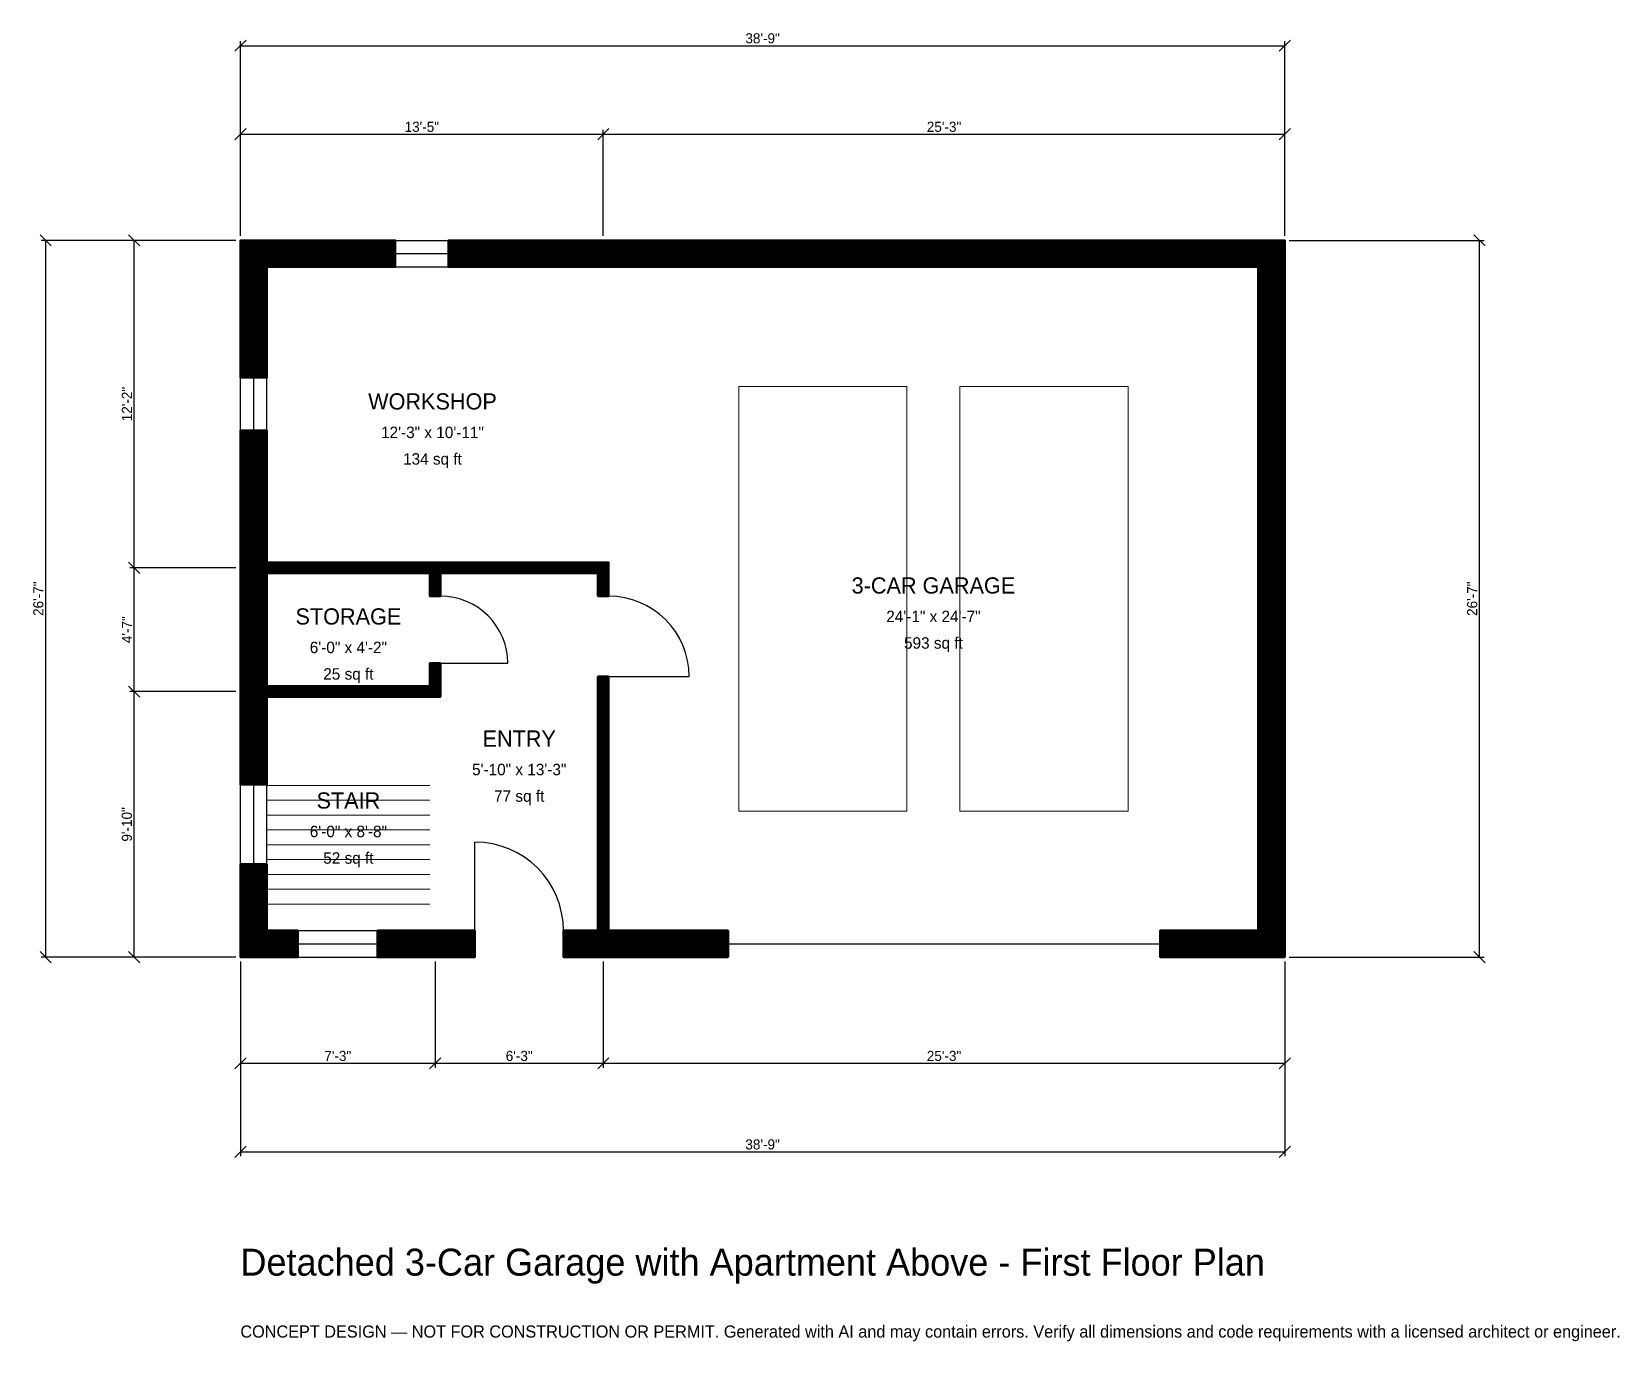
# Model space of a CAD drawing. Header units: inches. Extents: x -93 to 613, y -171 to 412.
import ezdxf
from ezdxf.enums import TextEntityAlignment as Align

# ---------------------------------------------------------------- set-up
doc = ezdxf.new("R2010")
doc.units = ezdxf.units.IN
doc.header["$MEASUREMENT"] = 0
doc.linetypes.add('DASHED', pattern=[0.6, 0.5, -0.1])
for name, color, linetype, lineweight in [('A-ANNO-DIMS', 1, 'Continuous', 13), ('A-ANNO-TEXT', 7, 'Continuous', 18), ('A-AREA-IDEN', 7, 'Continuous', 18), ('A-DOOR', 2, 'Continuous', 25), ('A-FLOR-STRS', 3, 'Continuous', 18), ('A-FURN', 9, 'Continuous', 13), ('A-GLAZ', 4, 'Continuous', 25), ('A-WALL', 7, 'Continuous', 50), ('A-WALL-PATT', 8, 'Continuous', 13)]:
    doc.layers.add(name, color=color, linetype=linetype, lineweight=lineweight)
doc.dimstyles.new('PLAN', dxfattribs={"dimtxt": 4.5, "dimasz": 3, "dimexe": 2, "dimexo": 2, "dimgap": 1, "dimtad": 1, "dimdec": 0, "dimlunit": 4, "dimtsz": 2.5, "dimcen": 2.5, "dimclrd": 1, "dimclre": 1, "dimazin": 3, "dimtfac": 1, "dimtmove": 0, "dimatfit": 3})

msp = doc.modelspace()

# ---------------------------------------------------------------- hatches: boundary and pattern name
at = {"layer": 'A-WALL-PATT'}
h = msp.add_hatch(dxfattribs=at)
h.set_pattern_fill('ANSI31', color=8, scale=0.8)
h.paths.add_polyline_path([(11.811, 0), (0, 0), (0, 0), (0, 0), (0, 11.811), (0, 11.811), (0, 41.3386), (11.811, 41.3386), (11.811, 11.811), (25.5906, 11.811), (25.5906, 0), (11.811, 0), (11.811, 0)])
h.paths.add_polyline_path([(0, 112.2047), (0, 115.748), (0, 115.748), (0, 120.4724), (0, 120.4724), (0, 124.0157), (0, 167.3228), (0, 170.8661), (0, 170.8661), (0, 175.5906), (0, 175.5906), (0, 179.1339), (0, 234.252), (11.811, 234.252), (11.811, 179.1339), (11.811, 175.5906), (84.252, 175.5906), (88.9764, 175.5906), (159.0551, 175.5906), (163.7795, 175.5906), (163.7795, 170.8661), (163.7795, 160.6299), (159.0551, 160.6299), (159.0551, 170.8661), (88.9764, 170.8661), (88.9764, 160.6299), (84.252, 160.6299), (84.252, 170.8661), (11.811, 170.8661), (11.811, 167.3228), (11.811, 124.0157), (11.811, 120.4724), (84.252, 120.4724), (84.252, 130.7087), (88.9764, 130.7087), (88.9764, 120.4724), (88.9764, 115.748), (84.252, 115.748), (11.811, 115.748), (11.811, 112.2047), (11.811, 76.7717), (0, 76.7717), (0, 112.2047)])
h.paths.add_polyline_path([(0, 307.0866), (0, 307.0866), (0, 318.8976), (0, 318.8976), (0, 318.8977), (0, 318.8977), (11.811, 318.8977), (11.811, 318.8976), (68.8976, 318.8976), (68.8976, 307.0866), (11.811, 307.0866), (11.811, 257.874), (0, 257.874), (0, 307.0866)])
h.paths.add_polyline_path([(167.3228, 318.8976), (167.3228, 318.8976), (452.7559, 318.8976), (452.7559, 318.8977), (464.5669, 318.8977), (464.5669, 318.8976), (464.567, 318.8976), (464.567, 307.0866), (464.5669, 307.0866), (464.5669, 11.811), (464.567, 11.811), (464.567, 0), (464.5669, 0), (464.5669, 0), (452.7559, 0), (452.7559, 0), (409.0551, 0), (409.0551, 11.811), (452.7559, 11.811), (452.7559, 307.0866), (155.5118, 307.0866), (155.5118, 307.0866), (92.5197, 307.0866), (92.5197, 318.8976), (167.3228, 318.8976)])
h.paths.add_polyline_path([(167.3228, 0), (163.7795, 0), (163.7795, 0), (159.0551, 0), (159.0551, 0), (155.5118, 0), (143.7008, 0), (143.7008, 11.811), (155.5118, 11.811), (159.0551, 11.811), (159.0551, 124.8031), (163.7795, 124.8031), (163.7795, 11.811), (167.3228, 11.811), (216.9291, 11.811), (216.9291, 0), (167.3228, 0)])
h.paths.add_polyline_path([(92.5197, 0), (80.7087, 0), (61.0236, 0), (61.0236, 11.811), (80.7087, 11.811), (92.5197, 11.811), (104.3307, 11.811), (104.3307, 0), (92.5197, 0)])

# ---------------------------------------------------------------- linework, layer by layer
at = {"layer": 'A-DOOR'}
for p, q in [((88.9764, 130.7087), (118.8976, 130.7087)), ((163.7795, 124.8031), (199.6063, 124.8031)), ((104.3307, 11.811), (104.3307, 51.1811))]:
    msp.add_line(p, q, dxfattribs=at)
at = {"layer": 'A-DOOR', "linetype": 'DASHED'}
msp.add_line((216.9291, 5.9055), (409.0551, 5.9055), dxfattribs=at)
at = {"layer": 'A-DOOR'}
for centre, radius in [((88.9764, 130.7087), 29.9213), ((163.7795, 124.8031), 35.8268), ((104.3307, 11.811), 39.3701)]:
    msp.add_arc(centre, radius, 0, 90, dxfattribs=at)
at = {"layer": 'A-FLOR-STRS'}
for p, q in [((11.811, 76.378), (84.252, 76.378)), ((11.811, 69.7835), (84.252, 69.7835)), ((11.811, 63.189), (84.252, 63.189)), ((11.811, 56.5945), (84.252, 56.5945)), ((11.811, 50), (84.252, 50)), ((11.811, 43.4055), (84.252, 43.4055)), ((11.811, 36.811), (84.252, 36.811)), ((11.811, 30.2165), (84.252, 30.2165)), ((11.811, 23.622), (84.252, 23.622))]:
    msp.add_line(p, q, dxfattribs=at)
at = {"layer": 'A-FURN'}
for points in [[(221.6535, 64.9606), (296.4567, 64.9606), (296.4567, 253.937), (221.6535, 253.937)], [(320.0787, 64.9606), (394.8819, 64.9606), (394.8819, 253.937), (320.0787, 253.937)]]:
    msp.add_lwpolyline(points, close=True, dxfattribs=at)
at = {"layer": 'A-GLAZ'}
for p, q in [((68.8976, 318.8976), (92.5197, 318.8976)), ((68.8976, 312.9921), (92.5197, 312.9921)), ((68.8976, 307.0866), (92.5197, 307.0866)), ((0, 234.252), (0, 257.874)), ((5.9055, 234.252), (5.9055, 257.874)), ((11.811, 234.252), (11.811, 257.874)), ((0, 41.3386), (0, 76.7717)), ((5.9055, 41.3386), (5.9055, 76.7717)), ((11.811, 41.3386), (11.811, 76.7717)), ((25.5906, 11.811), (61.0236, 11.811)), ((25.5906, 5.9055), (61.0236, 5.9055)), ((25.5906, 0), (61.0236, 0))]:
    msp.add_line(p, q, dxfattribs=at)
at = {"layer": 'A-WALL'}
for points in [[(0, 307.0866), (0, 307.0866), (0, 318.8976), (0, 318.8976), (0, 318.8977), (0, 318.8977), (11.811, 318.8977), (11.811, 318.8976), (68.8976, 318.8976), (68.8976, 307.0866), (11.811, 307.0866), (11.811, 257.874), (0, 257.874), (0, 307.0866)], [(167.3228, 318.8976), (167.3228, 318.8976), (452.7559, 318.8976), (452.7559, 318.8977), (464.5669, 318.8977), (464.5669, 318.8976), (464.567, 318.8976), (464.567, 307.0866), (464.5669, 307.0866), (464.5669, 11.811), (464.567, 11.811), (464.567, 0), (464.5669, 0), (464.5669, 0), (452.7559, 0), (452.7559, 0), (409.0551, 0), (409.0551, 11.811), (452.7559, 11.811), (452.7559, 307.0866), (155.5118, 307.0866), (155.5118, 307.0866), (92.5197, 307.0866), (92.5197, 318.8976), (167.3228, 318.8976)], [(0, 112.2047), (0, 115.748), (0, 115.748), (0, 120.4724), (0, 120.4724), (0, 124.0157), (0, 167.3228), (0, 170.8661), (0, 170.8661), (0, 175.5906), (0, 175.5906), (0, 179.1339), (0, 234.252), (11.811, 234.252), (11.811, 179.1339), (11.811, 175.5906), (84.252, 175.5906), (88.9764, 175.5906), (159.0551, 175.5906), (163.7795, 175.5906), (163.7795, 170.8661), (163.7795, 160.6299), (159.0551, 160.6299), (159.0551, 170.8661), (88.9764, 170.8661), (88.9764, 160.6299), (84.252, 160.6299), (84.252, 170.8661), (11.811, 170.8661), (11.811, 167.3228), (11.811, 124.0157), (11.811, 120.4724), (84.252, 120.4724), (84.252, 130.7087), (88.9764, 130.7087), (88.9764, 120.4724), (88.9764, 115.748), (84.252, 115.748), (11.811, 115.748), (11.811, 112.2047), (11.811, 76.7717), (0, 76.7717), (0, 112.2047)], [(167.3228, 0), (163.7795, 0), (163.7795, 0), (159.0551, 0), (159.0551, 0), (155.5118, 0), (143.7008, 0), (143.7008, 11.811), (155.5118, 11.811), (159.0551, 11.811), (159.0551, 124.8031), (163.7795, 124.8031), (163.7795, 11.811), (167.3228, 11.811), (216.9291, 11.811), (216.9291, 0), (167.3228, 0)], [(11.811, 0), (0, 0), (0, 0), (0, 0), (0, 11.811), (0, 11.811), (0, 41.3386), (11.811, 41.3386), (11.811, 11.811), (25.5906, 11.811), (25.5906, 0), (11.811, 0), (11.811, 0)], [(92.5197, 0), (80.7087, 0), (61.0236, 0), (61.0236, 11.811), (80.7087, 11.811), (92.5197, 11.811), (104.3307, 11.811), (104.3307, 0), (92.5197, 0)]]:
    msp.add_lwpolyline(points, close=True, dxfattribs=at)

# ---------------------------------------------------------------- texts
at = {"layer": 'A-ANNO-TEXT'}
for s, height, p in [('Detached 3-Car Garage with Apartment Above - First Floor Plan', 12, (0, -141.7323)), ('CONCEPT DESIGN — NOT FOR CONSTRUCTION OR PERMIT. Generated with AI and may contain errors. Verify all dimensions and code requirements with a licensed architect or engineer.', 5.4, (0, -169.2913))]:
    msp.add_text(s, height=height, dxfattribs=at).set_placement(p)
at = {"layer": 'A-AREA-IDEN'}
for s, height, p in [('WORKSHOP', 7.2, (85.4331, 247.2441)), ('12\'-3" x 10\'-11"', 5.1, (85.4331, 233.4646)), ('134 sq ft', 5.1, (85.4331, 221.6535)), ('3-CAR GARAGE', 7.2, (308.2677, 165.3543)), ('STORAGE', 7.2, (48.0315, 151.5748)), ('24\'-1" x 24\'-7"', 5.1, (308.2677, 151.5748)), ('593 sq ft', 5.1, (308.2677, 139.7638)), ('6\'-0" x 4\'-2"', 5.1, (48.0315, 137.7953)), ('25 sq ft', 5.1, (48.0315, 125.9843)), ('ENTRY', 7.2, (124.0157, 97.2441)), ('5\'-10" x 13\'-3"', 5.1, (124.0157, 83.4646)), ('STAIR', 7.2, (48.0315, 69.685)), ('77 sq ft', 5.1, (124.0157, 71.6535)), ('6\'-0" x 8\'-8"', 5.1, (48.0315, 55.9055)), ('52 sq ft', 5.1, (48.0315, 44.0945))]:
    msp.add_text(s, height=height, dxfattribs=at).set_placement(p, align=Align.MIDDLE_CENTER)

# ---------------------------------------------------------------- dimensions: what is measured, and where the dimension line sits
at = {"layer": 'A-ANNO-DIMS'}
for base, p1, p2, text in [((0, 405.5118), (0, 318.8976), (464.5669, 318.8976), '38\'-9"'), ((0, 366.1417), (0, 318.8976), (161.4173, 318.8976), '13\'-5"'), ((161.4173, 366.1417), (161.4173, 318.8976), (464.5669, 318.8976), '25\'-3"'), ((0, -47.2441), (0, 0), (86.6142, 0), '7\'-3"'), ((0, -86.6142), (0, 0), (464.5669, 0), '38\'-9"'), ((86.6142, -47.2441), (86.6142, 0), (161.4173, 0), '6\'-3"'), ((161.4173, -47.2441), (161.4173, 0), (464.5669, 0), '25\'-3"')]:
    msp.add_linear_dim(base=base, p1=p1, p2=p2, text=text, dimstyle='PLAN', dxfattribs=at).render()
for base, p1, p2, text in [((-86.6142, 0), (0, 0), (0, 318.8976), '26\'-7"'), ((-47.2441, 173.2283), (0, 173.2283), (0, 318.8976), '12\'-2"'), ((551.1811, 0), (464.5669, 0), (464.5669, 318.8976), '26\'-7"'), ((-47.2441, 118.1102), (0, 118.1102), (0, 173.2283), '4\'-7"'), ((-47.2441, 0), (0, 0), (0, 118.1102), '9\'-10"')]:
    msp.add_linear_dim(base=base, p1=p1, p2=p2, angle=90, text=text, dimstyle='PLAN', dxfattribs=at).render()

doc.saveas('drawing.dxf')
